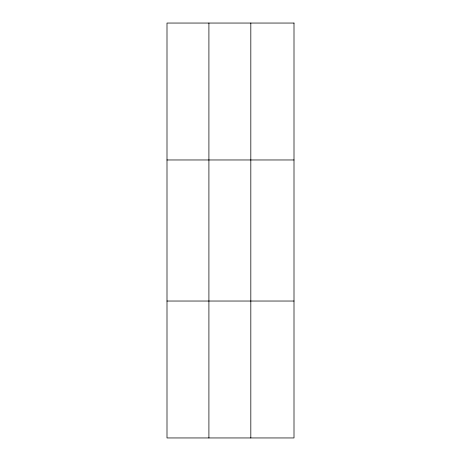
<?xml version="1.0" encoding="UTF-8"?>
<svg xmlns="http://www.w3.org/2000/svg" width="461" height="461" viewBox="0 0 461 461"><rect width="100%" height="100%" fill="white"/><g stroke="black" fill="none" stroke-linecap="round" stroke-linejoin="round"><path stroke-width="0.69" d="M208.908 23.05L208.908 437.95M250.819 23.05L250.819 437.95M166.997 159.967L294.003 159.967M166.997 301.033L294.003 301.033M294.003 23.05L294.003 437.95L166.997 437.95L166.997 23.05L294.003 23.05"/></g></svg>
